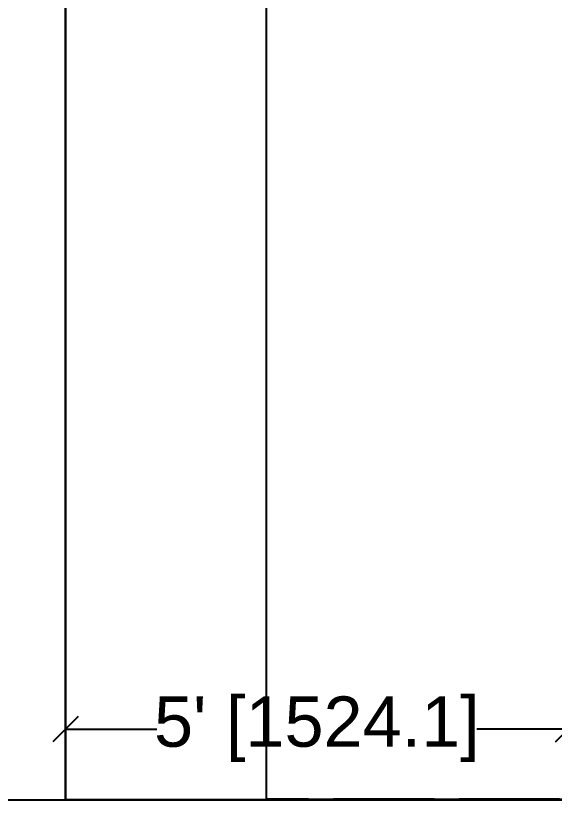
# Model space of a CAD drawing. Header units: inches. Extents: x -9010 to 68966, y 35237 to 36644.
# Drawn here: x -8831.2 to -8766.9, y 35471.4 to 35565.4 of the extents above; entities that cross this region are included whole.
import ezdxf

# ---------------------------------------------------------------- set-up
doc = ezdxf.new("R2010")
doc.units = ezdxf.units.IN
doc.linetypes.add('ACAD_ISO02W100', pattern=[15, 12, -3])
doc.layers.add('0Y-DIM', color=54, linetype='Continuous', lineweight=25)
doc.styles.get("Standard").update_dxf_attribs({"font": 'arial.ttf'})
doc.dimstyles.get("Standard").update_dxf_attribs({"dimtxt": 6, "dimasz": 3, "dimexe": 0.18, "dimexo": 0.0625, "dimgap": 0.09, "dimtad": 0, "dimdec": 0, "dimzin": 0, "dimdsep": 46, "dimlunit": 4, "dimtxsty": 'Standard', "dimblk": 'OBLIQUE', "dimcen": 0.09, "dimclrt": 256, "dimadec": 0, "dimazin": 0, "dimtfac": 1, "dimtdec": 0, "dimtofl": 0, "dimtmove": 0, "dimatfit": 3, "dimfxl": 1, "dimtolj": 1, "dimtzin": 0, "dimarcsym": 0})

# ---------------------------------------------------------------- blocks, each defined once
blk = doc.blocks.new('_Oblique')
at = {"color": 0, "linetype": 'ByBlock', "lineweight": -2}
blk.add_line((-0.5, -0.5), (0.5, 0.5), dxfattribs=at)
blk = doc.blocks.new('*D79')
at = {"color": 0, "lineweight": -2, "transparency": 16777216}
for p, q in [((-8825.227, 35471.946), (-8825.227, 35480.493)), ((-8825.227, 35480.313), (-8814.312, 35480.314)), ((-8765.224, 35480.314), (-8776.139, 35480.314)), ((-8765.224, 35471.947), (-8765.224, 35480.494))]:
    blk.add_line(p, q, dxfattribs=at)
at = {"layer": 'Defpoints', "color": 0, "transparency": 16777216}
for p in [(-8765.224, 35480.314), (-8825.227, 35471.883), (-8765.224, 35471.884)]:
    blk.add_point(p, dxfattribs=at)
at = {"color": 0, "lineweight": -2, "transparency": 16777216, "xscale": 3, "yscale": 3, "zscale": 3}
for p, rotation in [((-8825.227, 35480.313), 180.0008605399076), ((-8765.224, 35480.314), 0.00086053990759562)]:
    blk.add_blockref('_Oblique', p, dxfattribs=dict(at, rotation=rotation))
at = {"transparency": 16777216, "insert": (-8795.225, 35480.314), "char_height": 6, "attachment_point": 5, "rotation": 0.00086}
blk.add_mtext("\\A1;5' [1524.1]", dxfattribs=at)

msp = doc.modelspace()

# ---------------------------------------------------------------- linework, layer by layer
at = {"linetype": 'ACAD_ISO02W100'}
for p, q in [((-8865.499, 35471.883), (-8086.365, 35471.883)), ((-8256.241, 35471.947), (-8801.241, 35471.952))]:
    msp.add_line(p, q, dxfattribs=at)
msp.add_lwpolyline([(-8801.239, 35799.952), (-8256.224, 35799.947), (-8256.241, 35471.947), (-8801.241, 35471.951)], close=True)
at = {"layer": '0Y-DIM', "color": 18, "lineweight": 30, "true_color": 0x000000}
msp.add_lwpolyline([(-8765.227, 35471.883), (-8825.227, 35471.883), (-8825.223, 35919.883), (-8196.223, 35919.878), (-8196.227, 35471.878), (-8747.227, 35471.883)], dxfattribs=at)

# ---------------------------------------------------------------- dimensions: what is measured, and where the dimension line sits
dim = msp.add_aligned_dim(p1=(-8825.227, 35471.883), p2=(-8765.224, 35471.884), distance=8.43, dimstyle='Standard')
dim.commit()
dim.dimension.update_dxf_attribs({"geometry": '*D79', "text_midpoint": (-8795.225, 35480.314)})

doc.saveas('drawing.dxf')
